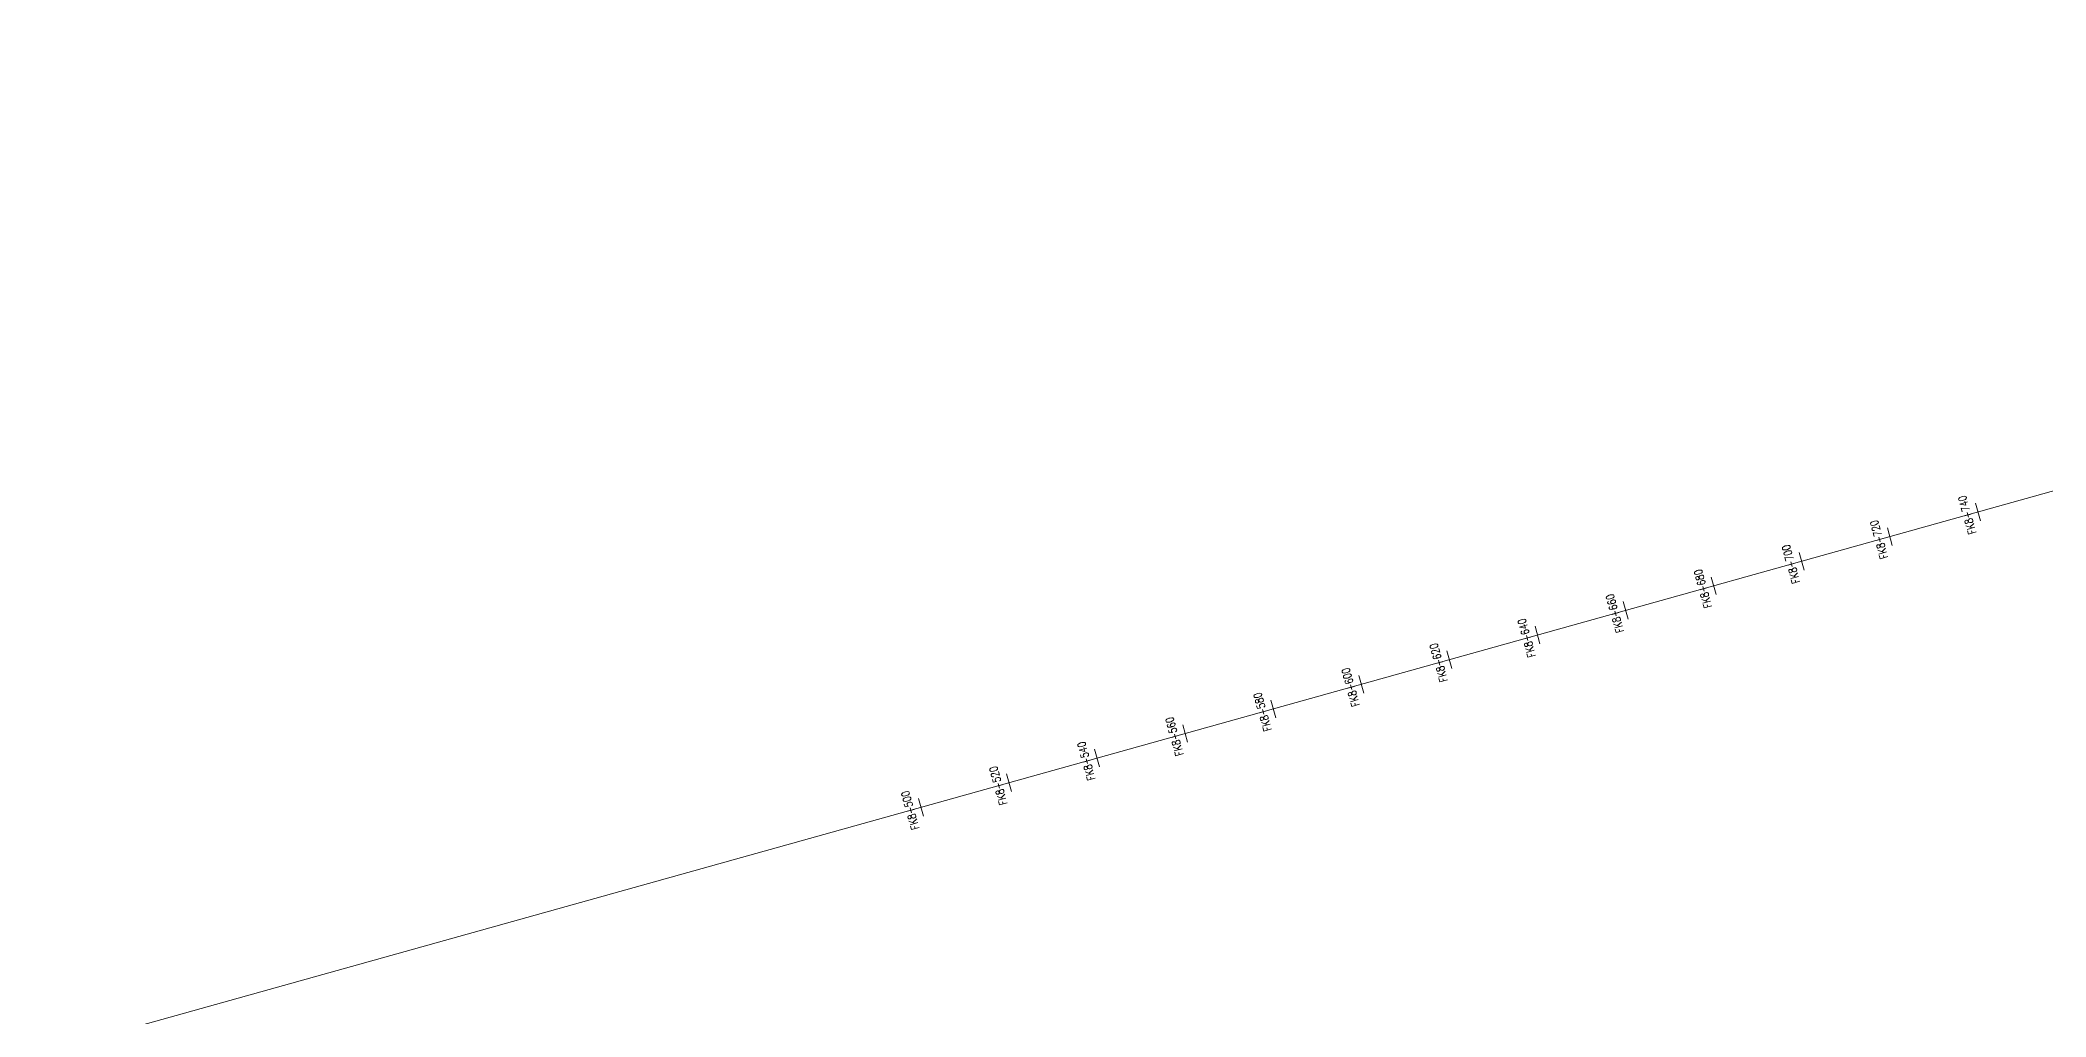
# Model space of a CAD drawing. Header units: millimetres. Extents: x 523446 to 528898, y 388189 to 392165.
# Drawn here: x 524499.3 to 524937.9, y 388758.8 to 388972.4 of the extents above; entities that cross this region are included whole.
import ezdxf
from ezdxf.enums import TextEntityAlignment as Align

# ---------------------------------------------------------------- set-up
doc = ezdxf.new("R2010")
doc.units = ezdxf.units.MM
doc.layers.add('FZZD-标注路线桩号', color=7, linetype='Continuous')
doc.layers.add('MEDS道路平面中线-FZZD', color=7, linetype='Continuous')
doc.styles.add('MEDS', font='TXT_S.SHX', dxfattribs={"width": 0.75, "bigfont": 'hztxt.shx'})

msp = doc.modelspace()

# ---------------------------------------------------------------- linework, layer by layer
at = {"layer": 'FZZD-标注路线桩号', "color": 7, "linetype": 'ByBlock', "lineweight": 0}
for p, q in [((524923.6, 388867.25), (524922.52, 388871.1)), ((524904.34, 388861.87), (524903.26, 388865.72)), ((524885.08, 388856.48), (524884, 388860.34)), ((524865.81, 388851.1), (524864.74, 388854.95)), ((524846.55, 388845.72), (524845.48, 388849.57)), ((524827.29, 388840.33), (524826.21, 388844.18)), ((524808.03, 388834.95), (524806.95, 388838.8)), ((524788.77, 388829.56), (524787.69, 388833.42)), ((524769.5, 388824.18), (524768.43, 388828.03)), ((524750.24, 388818.8), (524749.17, 388822.65)), ((524730.98, 388813.41), (524729.9, 388817.27)), ((524711.72, 388808.03), (524710.64, 388811.88)), ((524692.46, 388802.65), (524691.38, 388806.5))]:
    msp.add_line(p, q, dxfattribs=at)
at = {"layer": 'MEDS道路平面中线-FZZD', "color": 4, "linetype": 'ByBlock', "lineweight": 0}
msp.add_line((524499.3, 388750.73), (525292.23, 388972.36), dxfattribs=at)

# ---------------------------------------------------------------- texts
at = {"layer": 'FZZD-标注路线桩号', "color": 7, "linetype": 'ByBlock', "lineweight": 0, "style": 'MEDS', "width": 0.8}
for s, p in [('FK8+740', (524920.7, 388868.52)), ('FK8+720', (524901.44, 388863.13)), ('FK8+700', (524882.18, 388857.75)), ('FK8+680', (524862.92, 388852.37)), ('FK8+660', (524843.65, 388846.98)), ('FK8+640', (524824.39, 388841.6)), ('FK8+620', (524805.13, 388836.22)), ('FK8+600', (524785.87, 388830.83)), ('FK8+580', (524766.61, 388825.45)), ('FK8+560', (524747.35, 388820.06)), ('FK8+540', (524728.08, 388814.68)), ('FK8+520', (524708.82, 388809.3)), ('FK8+500', (524689.56, 388803.91))]:
    msp.add_text(s, height=1.75, rotation=105.616, dxfattribs=at).set_placement(p, align=Align.MIDDLE)

doc.saveas('drawing.dxf')
